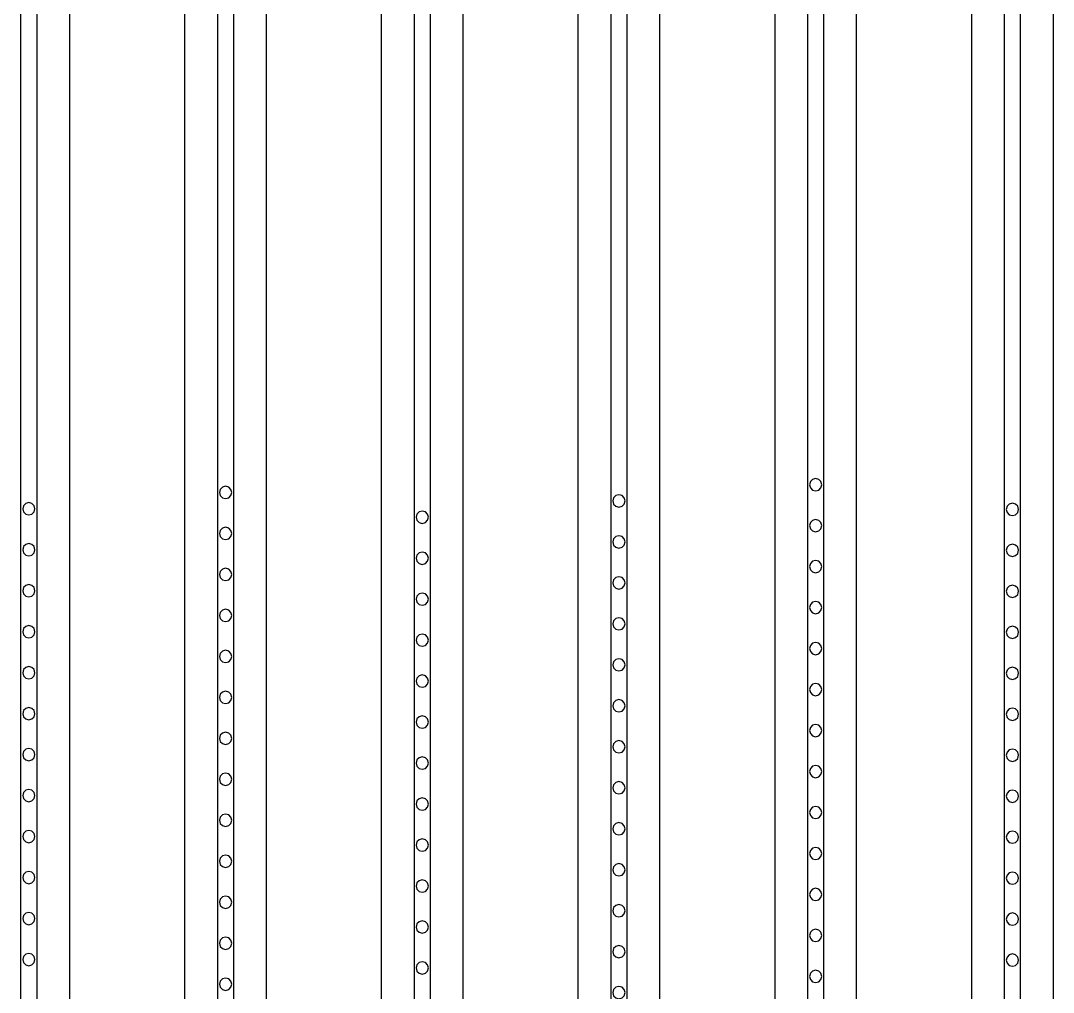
# Model space of a CAD drawing. Header units: metres. Extents: x -1805 to 1655, y -683 to 39617.
# Drawn here: x 124 to 250, y 3985.4 to 4104 of the extents above; entities that cross this region are included whole.
import ezdxf

# ---------------------------------------------------------------- set-up
doc = ezdxf.new("R2010")
doc.units = ezdxf.units.M
for name, color, linetype in [('Etching', 5, 'CONTINUOUS'), ('IONP', 7, 'CONTINUOUS'), ('Metal', 4, 'CONTINUOUS')]:
    doc.layers.add(name, color=color, linetype=linetype)

msp = doc.modelspace()

# ---------------------------------------------------------------- linework, layer by layer
at = {"layer": 'Etching'}
for points in [[(130, 462.09), (130, 9134.24)], [(144, 9134.24), (144, 589.07)], [(154, 589.07), (154, 9134.24)], [(168, 9134.24), (168, 716.05)], [(178, 716.05), (178, 9134.24)], [(192, 9134.24), (192, 843.04)], [(202, 843.04), (202, 9134.24)], [(216, 9134.24), (216, 970.02)], [(226, 970.02), (226, 9134.24)], [(240, 9134.24), (240, 1097.01)], [(250, 1097.01), (250, 9134.24)]]:
    msp.add_lwpolyline(points, dxfattribs=at)
at = {"layer": 'IONP'}
for points in [[(149.75, 4046.43), (149.65, 4046.8), (149.38, 4047.08), (149, 4047.18), (148.62, 4047.08), (148.35, 4046.8), (148.25, 4046.43), (148.35, 4046.05), (148.62, 4045.78), (149, 4045.68), (149.38, 4045.78), (149.65, 4046.05), (149.75, 4046.43)], [(221.75, 4047.38), (221.65, 4047.76), (221.38, 4048.03), (221, 4048.13), (220.62, 4048.03), (220.35, 4047.76), (220.25, 4047.38), (220.35, 4047.01), (220.62, 4046.73), (221, 4046.63), (221.38, 4046.73), (221.65, 4047.01), (221.75, 4047.38)], [(197.75, 4045.4), (197.65, 4045.77), (197.38, 4046.05), (197, 4046.15), (196.62, 4046.05), (196.35, 4045.77), (196.25, 4045.4), (196.35, 4045.02), (196.62, 4044.75), (197, 4044.65), (197.38, 4044.75), (197.65, 4045.02), (197.75, 4045.4)], [(125.75, 4044.44), (125.65, 4044.82), (125.38, 4045.09), (125, 4045.19), (124.62, 4045.09), (124.35, 4044.82), (124.25, 4044.44), (124.35, 4044.07), (124.62, 4043.79), (125, 4043.69), (125.38, 4043.79), (125.65, 4044.07), (125.75, 4044.44)], [(245.75, 4044.37), (245.65, 4044.74), (245.38, 4045.01), (245, 4045.12), (244.62, 4045.01), (244.35, 4044.74), (244.25, 4044.37), (244.35, 4043.99), (244.62, 4043.72), (245, 4043.62), (245.38, 4043.72), (245.65, 4043.99), (245.75, 4044.37)], [(173.75, 4043.41), (173.65, 4043.79), (173.38, 4044.06), (173, 4044.16), (172.62, 4044.06), (172.35, 4043.79), (172.25, 4043.41), (172.35, 4043.04), (172.62, 4042.76), (173, 4042.66), (173.38, 4042.76), (173.65, 4043.04), (173.75, 4043.41)], [(149.75, 4041.43), (149.65, 4041.8), (149.38, 4042.08), (149, 4042.18), (148.62, 4042.08), (148.35, 4041.8), (148.25, 4041.43), (148.35, 4041.05), (148.62, 4040.78), (149, 4040.68), (149.38, 4040.78), (149.65, 4041.05), (149.75, 4041.43)], [(221.75, 4042.38), (221.65, 4042.76), (221.38, 4043.03), (221, 4043.13), (220.62, 4043.03), (220.35, 4042.76), (220.25, 4042.38), (220.35, 4042.01), (220.62, 4041.73), (221, 4041.63), (221.38, 4041.73), (221.65, 4042.01), (221.75, 4042.38)], [(197.75, 4040.4), (197.65, 4040.77), (197.38, 4041.05), (197, 4041.15), (196.62, 4041.05), (196.35, 4040.77), (196.25, 4040.4), (196.35, 4040.02), (196.62, 4039.75), (197, 4039.65), (197.38, 4039.75), (197.65, 4040.02), (197.75, 4040.4)], [(125.75, 4039.44), (125.65, 4039.82), (125.38, 4040.09), (125, 4040.19), (124.62, 4040.09), (124.35, 4039.82), (124.25, 4039.44), (124.35, 4039.07), (124.62, 4038.79), (125, 4038.69), (125.38, 4038.79), (125.65, 4039.07), (125.75, 4039.44)], [(245.75, 4039.37), (245.65, 4039.74), (245.38, 4040.01), (245, 4040.12), (244.62, 4040.01), (244.35, 4039.74), (244.25, 4039.37), (244.35, 4038.99), (244.62, 4038.72), (245, 4038.62), (245.38, 4038.72), (245.65, 4038.99), (245.75, 4039.37)], [(173.75, 4038.41), (173.65, 4038.79), (173.38, 4039.06), (173, 4039.16), (172.62, 4039.06), (172.35, 4038.79), (172.25, 4038.41), (172.35, 4038.04), (172.62, 4037.76), (173, 4037.66), (173.38, 4037.76), (173.65, 4038.04), (173.75, 4038.41)], [(149.75, 4036.43), (149.65, 4036.8), (149.38, 4037.08), (149, 4037.18), (148.62, 4037.08), (148.35, 4036.8), (148.25, 4036.43), (148.35, 4036.05), (148.62, 4035.78), (149, 4035.68), (149.38, 4035.78), (149.65, 4036.05), (149.75, 4036.43)], [(221.75, 4037.38), (221.65, 4037.76), (221.38, 4038.03), (221, 4038.13), (220.62, 4038.03), (220.35, 4037.76), (220.25, 4037.38), (220.35, 4037.01), (220.62, 4036.73), (221, 4036.63), (221.38, 4036.73), (221.65, 4037.01), (221.75, 4037.38)], [(197.75, 4035.4), (197.65, 4035.77), (197.38, 4036.05), (197, 4036.15), (196.62, 4036.05), (196.35, 4035.77), (196.25, 4035.4), (196.35, 4035.02), (196.62, 4034.75), (197, 4034.65), (197.38, 4034.75), (197.65, 4035.02), (197.75, 4035.4)], [(125.75, 4034.44), (125.65, 4034.82), (125.38, 4035.09), (125, 4035.19), (124.62, 4035.09), (124.35, 4034.82), (124.25, 4034.44), (124.35, 4034.07), (124.62, 4033.79), (125, 4033.69), (125.38, 4033.79), (125.65, 4034.07), (125.75, 4034.44)], [(245.75, 4034.37), (245.65, 4034.74), (245.38, 4035.01), (245, 4035.12), (244.62, 4035.01), (244.35, 4034.74), (244.25, 4034.37), (244.35, 4033.99), (244.62, 4033.72), (245, 4033.62), (245.38, 4033.72), (245.65, 4033.99), (245.75, 4034.37)], [(173.75, 4033.41), (173.65, 4033.79), (173.38, 4034.06), (173, 4034.16), (172.62, 4034.06), (172.35, 4033.79), (172.25, 4033.41), (172.35, 4033.04), (172.62, 4032.76), (173, 4032.66), (173.38, 4032.76), (173.65, 4033.04), (173.75, 4033.41)], [(149.75, 4031.43), (149.65, 4031.8), (149.38, 4032.08), (149, 4032.18), (148.62, 4032.08), (148.35, 4031.8), (148.25, 4031.43), (148.35, 4031.05), (148.62, 4030.78), (149, 4030.68), (149.38, 4030.78), (149.65, 4031.05), (149.75, 4031.43)], [(221.75, 4032.38), (221.65, 4032.76), (221.38, 4033.03), (221, 4033.13), (220.62, 4033.03), (220.35, 4032.76), (220.25, 4032.38), (220.35, 4032.01), (220.62, 4031.73), (221, 4031.63), (221.38, 4031.73), (221.65, 4032.01), (221.75, 4032.38)], [(197.75, 4030.4), (197.65, 4030.77), (197.38, 4031.05), (197, 4031.15), (196.62, 4031.05), (196.35, 4030.77), (196.25, 4030.4), (196.35, 4030.02), (196.62, 4029.75), (197, 4029.65), (197.38, 4029.75), (197.65, 4030.02), (197.75, 4030.4)], [(125.75, 4029.44), (125.65, 4029.82), (125.38, 4030.09), (125, 4030.19), (124.62, 4030.09), (124.35, 4029.82), (124.25, 4029.44), (124.35, 4029.07), (124.62, 4028.79), (125, 4028.69), (125.38, 4028.79), (125.65, 4029.07), (125.75, 4029.44)], [(245.75, 4029.37), (245.65, 4029.74), (245.38, 4030.01), (245, 4030.12), (244.62, 4030.01), (244.35, 4029.74), (244.25, 4029.37), (244.35, 4028.99), (244.62, 4028.72), (245, 4028.62), (245.38, 4028.72), (245.65, 4028.99), (245.75, 4029.37)], [(173.75, 4028.41), (173.65, 4028.79), (173.38, 4029.06), (173, 4029.16), (172.62, 4029.06), (172.35, 4028.79), (172.25, 4028.41), (172.35, 4028.04), (172.62, 4027.76), (173, 4027.66), (173.38, 4027.76), (173.65, 4028.04), (173.75, 4028.41)], [(149.75, 4026.43), (149.65, 4026.8), (149.38, 4027.08), (149, 4027.18), (148.62, 4027.08), (148.35, 4026.8), (148.25, 4026.43), (148.35, 4026.05), (148.62, 4025.78), (149, 4025.68), (149.38, 4025.78), (149.65, 4026.05), (149.75, 4026.43)], [(221.75, 4027.38), (221.65, 4027.76), (221.38, 4028.03), (221, 4028.13), (220.62, 4028.03), (220.35, 4027.76), (220.25, 4027.38), (220.35, 4027.01), (220.62, 4026.73), (221, 4026.63), (221.38, 4026.73), (221.65, 4027.01), (221.75, 4027.38)], [(197.75, 4025.4), (197.65, 4025.77), (197.38, 4026.05), (197, 4026.15), (196.62, 4026.05), (196.35, 4025.77), (196.25, 4025.4), (196.35, 4025.02), (196.62, 4024.75), (197, 4024.65), (197.38, 4024.75), (197.65, 4025.02), (197.75, 4025.4)], [(125.75, 4024.44), (125.65, 4024.82), (125.38, 4025.09), (125, 4025.19), (124.62, 4025.09), (124.35, 4024.82), (124.25, 4024.44), (124.35, 4024.07), (124.62, 4023.79), (125, 4023.69), (125.38, 4023.79), (125.65, 4024.07), (125.75, 4024.44)], [(245.75, 4024.37), (245.65, 4024.74), (245.38, 4025.01), (245, 4025.12), (244.62, 4025.01), (244.35, 4024.74), (244.25, 4024.37), (244.35, 4023.99), (244.62, 4023.72), (245, 4023.62), (245.38, 4023.72), (245.65, 4023.99), (245.75, 4024.37)], [(173.75, 4023.41), (173.65, 4023.79), (173.38, 4024.06), (173, 4024.16), (172.62, 4024.06), (172.35, 4023.79), (172.25, 4023.41), (172.35, 4023.04), (172.62, 4022.76), (173, 4022.66), (173.38, 4022.76), (173.65, 4023.04), (173.75, 4023.41)], [(149.75, 4021.43), (149.65, 4021.8), (149.38, 4022.08), (149, 4022.18), (148.62, 4022.08), (148.35, 4021.8), (148.25, 4021.43), (148.35, 4021.05), (148.62, 4020.78), (149, 4020.68), (149.38, 4020.78), (149.65, 4021.05), (149.75, 4021.43)], [(221.75, 4022.38), (221.65, 4022.76), (221.38, 4023.03), (221, 4023.13), (220.62, 4023.03), (220.35, 4022.76), (220.25, 4022.38), (220.35, 4022.01), (220.62, 4021.73), (221, 4021.63), (221.38, 4021.73), (221.65, 4022.01), (221.75, 4022.38)], [(197.75, 4020.4), (197.65, 4020.77), (197.38, 4021.05), (197, 4021.15), (196.62, 4021.05), (196.35, 4020.77), (196.25, 4020.4), (196.35, 4020.02), (196.62, 4019.75), (197, 4019.65), (197.38, 4019.75), (197.65, 4020.02), (197.75, 4020.4)], [(125.75, 4019.44), (125.65, 4019.82), (125.38, 4020.09), (125, 4020.19), (124.62, 4020.09), (124.35, 4019.82), (124.25, 4019.44), (124.35, 4019.07), (124.62, 4018.79), (125, 4018.69), (125.38, 4018.79), (125.65, 4019.07), (125.75, 4019.44)], [(245.75, 4019.37), (245.65, 4019.74), (245.38, 4020.01), (245, 4020.12), (244.62, 4020.01), (244.35, 4019.74), (244.25, 4019.37), (244.35, 4018.99), (244.62, 4018.72), (245, 4018.62), (245.38, 4018.72), (245.65, 4018.99), (245.75, 4019.37)], [(173.75, 4018.41), (173.65, 4018.79), (173.38, 4019.06), (173, 4019.16), (172.62, 4019.06), (172.35, 4018.79), (172.25, 4018.41), (172.35, 4018.04), (172.62, 4017.76), (173, 4017.66), (173.38, 4017.76), (173.65, 4018.04), (173.75, 4018.41)], [(149.75, 4016.43), (149.65, 4016.8), (149.38, 4017.08), (149, 4017.18), (148.62, 4017.08), (148.35, 4016.8), (148.25, 4016.43), (148.35, 4016.05), (148.62, 4015.78), (149, 4015.68), (149.38, 4015.78), (149.65, 4016.05), (149.75, 4016.43)], [(221.75, 4017.38), (221.65, 4017.76), (221.38, 4018.03), (221, 4018.13), (220.62, 4018.03), (220.35, 4017.76), (220.25, 4017.38), (220.35, 4017.01), (220.62, 4016.73), (221, 4016.63), (221.38, 4016.73), (221.65, 4017.01), (221.75, 4017.38)], [(197.75, 4015.4), (197.65, 4015.77), (197.38, 4016.05), (197, 4016.15), (196.62, 4016.05), (196.35, 4015.77), (196.25, 4015.4), (196.35, 4015.02), (196.62, 4014.75), (197, 4014.65), (197.38, 4014.75), (197.65, 4015.02), (197.75, 4015.4)], [(125.75, 4014.44), (125.65, 4014.82), (125.38, 4015.09), (125, 4015.19), (124.62, 4015.09), (124.35, 4014.82), (124.25, 4014.44), (124.35, 4014.07), (124.62, 4013.79), (125, 4013.69), (125.38, 4013.79), (125.65, 4014.07), (125.75, 4014.44)], [(245.75, 4014.37), (245.65, 4014.74), (245.38, 4015.01), (245, 4015.12), (244.62, 4015.01), (244.35, 4014.74), (244.25, 4014.37), (244.35, 4013.99), (244.62, 4013.72), (245, 4013.62), (245.38, 4013.72), (245.65, 4013.99), (245.75, 4014.37)], [(173.75, 4013.41), (173.65, 4013.79), (173.38, 4014.06), (173, 4014.16), (172.62, 4014.06), (172.35, 4013.79), (172.25, 4013.41), (172.35, 4013.04), (172.62, 4012.76), (173, 4012.66), (173.38, 4012.76), (173.65, 4013.04), (173.75, 4013.41)], [(221.75, 4012.38), (221.65, 4012.76), (221.38, 4013.03), (221, 4013.13), (220.62, 4013.03), (220.35, 4012.76), (220.25, 4012.38), (220.35, 4012.01), (220.62, 4011.73), (221, 4011.63), (221.38, 4011.73), (221.65, 4012.01), (221.75, 4012.38)], [(149.75, 4011.43), (149.65, 4011.8), (149.38, 4012.08), (149, 4012.18), (148.62, 4012.08), (148.35, 4011.8), (148.25, 4011.43), (148.35, 4011.05), (148.62, 4010.78), (149, 4010.68), (149.38, 4010.78), (149.65, 4011.05), (149.75, 4011.43)], [(197.75, 4010.4), (197.65, 4010.77), (197.38, 4011.05), (197, 4011.15), (196.62, 4011.05), (196.35, 4010.77), (196.25, 4010.4), (196.35, 4010.02), (196.62, 4009.75), (197, 4009.65), (197.38, 4009.75), (197.65, 4010.02), (197.75, 4010.4)], [(125.75, 4009.44), (125.65, 4009.82), (125.38, 4010.09), (125, 4010.19), (124.62, 4010.09), (124.35, 4009.82), (124.25, 4009.44), (124.35, 4009.07), (124.62, 4008.79), (125, 4008.69), (125.38, 4008.79), (125.65, 4009.07), (125.75, 4009.44)], [(245.75, 4009.37), (245.65, 4009.74), (245.38, 4010.01), (245, 4010.12), (244.62, 4010.01), (244.35, 4009.74), (244.25, 4009.37), (244.35, 4008.99), (244.62, 4008.72), (245, 4008.62), (245.38, 4008.72), (245.65, 4008.99), (245.75, 4009.37)], [(173.75, 4008.41), (173.65, 4008.79), (173.38, 4009.06), (173, 4009.16), (172.62, 4009.06), (172.35, 4008.79), (172.25, 4008.41), (172.35, 4008.04), (172.62, 4007.76), (173, 4007.66), (173.38, 4007.76), (173.65, 4008.04), (173.75, 4008.41)], [(221.75, 4007.38), (221.65, 4007.76), (221.38, 4008.03), (221, 4008.13), (220.62, 4008.03), (220.35, 4007.76), (220.25, 4007.38), (220.35, 4007.01), (220.62, 4006.73), (221, 4006.63), (221.38, 4006.73), (221.65, 4007.01), (221.75, 4007.38)], [(149.75, 4006.43), (149.65, 4006.8), (149.38, 4007.08), (149, 4007.18), (148.62, 4007.08), (148.35, 4006.8), (148.25, 4006.43), (148.35, 4006.05), (148.62, 4005.78), (149, 4005.68), (149.38, 4005.78), (149.65, 4006.05), (149.75, 4006.43)], [(197.75, 4005.4), (197.65, 4005.77), (197.38, 4006.05), (197, 4006.15), (196.62, 4006.05), (196.35, 4005.77), (196.25, 4005.4), (196.35, 4005.02), (196.62, 4004.75), (197, 4004.65), (197.38, 4004.75), (197.65, 4005.02), (197.75, 4005.4)], [(125.75, 4004.44), (125.65, 4004.82), (125.38, 4005.09), (125, 4005.19), (124.62, 4005.09), (124.35, 4004.82), (124.25, 4004.44), (124.35, 4004.07), (124.62, 4003.79), (125, 4003.69), (125.38, 4003.79), (125.65, 4004.07), (125.75, 4004.44)], [(245.75, 4004.37), (245.65, 4004.74), (245.38, 4005.01), (245, 4005.12), (244.62, 4005.01), (244.35, 4004.74), (244.25, 4004.37), (244.35, 4003.99), (244.62, 4003.72), (245, 4003.62), (245.38, 4003.72), (245.65, 4003.99), (245.75, 4004.37)], [(173.75, 4003.41), (173.65, 4003.79), (173.38, 4004.06), (173, 4004.16), (172.62, 4004.06), (172.35, 4003.79), (172.25, 4003.41), (172.35, 4003.04), (172.62, 4002.76), (173, 4002.66), (173.38, 4002.76), (173.65, 4003.04), (173.75, 4003.41)], [(221.75, 4002.38), (221.65, 4002.76), (221.38, 4003.03), (221, 4003.13), (220.62, 4003.03), (220.35, 4002.76), (220.25, 4002.38), (220.35, 4002.01), (220.62, 4001.73), (221, 4001.63), (221.38, 4001.73), (221.65, 4002.01), (221.75, 4002.38)], [(149.75, 4001.43), (149.65, 4001.8), (149.38, 4002.08), (149, 4002.18), (148.62, 4002.08), (148.35, 4001.8), (148.25, 4001.43), (148.35, 4001.05), (148.62, 4000.78), (149, 4000.68), (149.38, 4000.78), (149.65, 4001.05), (149.75, 4001.43)], [(197.75, 4000.4), (197.65, 4000.77), (197.38, 4001.05), (197, 4001.15), (196.62, 4001.05), (196.35, 4000.77), (196.25, 4000.4), (196.35, 4000.02), (196.62, 3999.75), (197, 3999.65), (197.38, 3999.75), (197.65, 4000.02), (197.75, 4000.4)], [(125.75, 3999.44), (125.65, 3999.82), (125.38, 4000.09), (125, 4000.19), (124.62, 4000.09), (124.35, 3999.82), (124.25, 3999.44), (124.35, 3999.07), (124.62, 3998.79), (125, 3998.69), (125.38, 3998.79), (125.65, 3999.07), (125.75, 3999.44)], [(245.75, 3999.37), (245.65, 3999.74), (245.38, 4000.01), (245, 4000.12), (244.62, 4000.01), (244.35, 3999.74), (244.25, 3999.37), (244.35, 3998.99), (244.62, 3998.72), (245, 3998.62), (245.38, 3998.72), (245.65, 3998.99), (245.75, 3999.37)], [(173.75, 3998.41), (173.65, 3998.79), (173.38, 3999.06), (173, 3999.16), (172.62, 3999.06), (172.35, 3998.79), (172.25, 3998.41), (172.35, 3998.04), (172.62, 3997.76), (173, 3997.66), (173.38, 3997.76), (173.65, 3998.04), (173.75, 3998.41)], [(221.75, 3997.38), (221.65, 3997.76), (221.38, 3998.03), (221, 3998.13), (220.62, 3998.03), (220.35, 3997.76), (220.25, 3997.38), (220.35, 3997.01), (220.62, 3996.73), (221, 3996.63), (221.38, 3996.73), (221.65, 3997.01), (221.75, 3997.38)], [(149.75, 3996.43), (149.65, 3996.8), (149.38, 3997.08), (149, 3997.18), (148.62, 3997.08), (148.35, 3996.8), (148.25, 3996.43), (148.35, 3996.05), (148.62, 3995.78), (149, 3995.68), (149.38, 3995.78), (149.65, 3996.05), (149.75, 3996.43)], [(197.75, 3995.4), (197.65, 3995.77), (197.38, 3996.05), (197, 3996.15), (196.62, 3996.05), (196.35, 3995.77), (196.25, 3995.4), (196.35, 3995.02), (196.62, 3994.75), (197, 3994.65), (197.38, 3994.75), (197.65, 3995.02), (197.75, 3995.4)], [(125.75, 3994.44), (125.65, 3994.82), (125.38, 3995.09), (125, 3995.19), (124.62, 3995.09), (124.35, 3994.82), (124.25, 3994.44), (124.35, 3994.07), (124.62, 3993.79), (125, 3993.69), (125.38, 3993.79), (125.65, 3994.07), (125.75, 3994.44)], [(245.75, 3994.37), (245.65, 3994.74), (245.38, 3995.01), (245, 3995.12), (244.62, 3995.01), (244.35, 3994.74), (244.25, 3994.37), (244.35, 3993.99), (244.62, 3993.72), (245, 3993.62), (245.38, 3993.72), (245.65, 3993.99), (245.75, 3994.37)], [(173.75, 3993.41), (173.65, 3993.79), (173.38, 3994.06), (173, 3994.16), (172.62, 3994.06), (172.35, 3993.79), (172.25, 3993.41), (172.35, 3993.04), (172.62, 3992.76), (173, 3992.66), (173.38, 3992.76), (173.65, 3993.04), (173.75, 3993.41)], [(221.75, 3992.38), (221.65, 3992.76), (221.38, 3993.03), (221, 3993.13), (220.62, 3993.03), (220.35, 3992.76), (220.25, 3992.38), (220.35, 3992.01), (220.62, 3991.73), (221, 3991.63), (221.38, 3991.73), (221.65, 3992.01), (221.75, 3992.38)], [(149.75, 3991.43), (149.65, 3991.8), (149.38, 3992.08), (149, 3992.18), (148.62, 3992.08), (148.35, 3991.8), (148.25, 3991.43), (148.35, 3991.05), (148.62, 3990.78), (149, 3990.68), (149.38, 3990.78), (149.65, 3991.05), (149.75, 3991.43)], [(197.75, 3990.4), (197.65, 3990.77), (197.38, 3991.05), (197, 3991.15), (196.62, 3991.05), (196.35, 3990.77), (196.25, 3990.4), (196.35, 3990.02), (196.62, 3989.75), (197, 3989.65), (197.38, 3989.75), (197.65, 3990.02), (197.75, 3990.4)], [(125.75, 3989.44), (125.65, 3989.82), (125.38, 3990.09), (125, 3990.19), (124.62, 3990.09), (124.35, 3989.82), (124.25, 3989.44), (124.35, 3989.07), (124.62, 3988.79), (125, 3988.69), (125.38, 3988.79), (125.65, 3989.07), (125.75, 3989.44)], [(173.75, 3988.41), (173.65, 3988.79), (173.38, 3989.06), (173, 3989.16), (172.62, 3989.06), (172.35, 3988.79), (172.25, 3988.41), (172.35, 3988.04), (172.62, 3987.76), (173, 3987.66), (173.38, 3987.76), (173.65, 3988.04), (173.75, 3988.41)], [(245.75, 3989.37), (245.65, 3989.74), (245.38, 3990.01), (245, 3990.12), (244.62, 3990.01), (244.35, 3989.74), (244.25, 3989.37), (244.35, 3988.99), (244.62, 3988.72), (245, 3988.62), (245.38, 3988.72), (245.65, 3988.99), (245.75, 3989.37)], [(221.75, 3987.38), (221.65, 3987.76), (221.38, 3988.03), (221, 3988.13), (220.62, 3988.03), (220.35, 3987.76), (220.25, 3987.38), (220.35, 3987.01), (220.62, 3986.73), (221, 3986.63), (221.38, 3986.73), (221.65, 3987.01), (221.75, 3987.38)], [(149.75, 3986.43), (149.65, 3986.8), (149.38, 3987.08), (149, 3987.18), (148.62, 3987.08), (148.35, 3986.8), (148.25, 3986.43), (148.35, 3986.05), (148.62, 3985.78), (149, 3985.68), (149.38, 3985.78), (149.65, 3986.05), (149.75, 3986.43)], [(197.75, 3985.4), (197.65, 3985.77), (197.38, 3986.05), (197, 3986.15), (196.62, 3986.05), (196.35, 3985.77), (196.25, 3985.4), (196.35, 3985.02), (196.62, 3984.75), (197, 3984.65), (197.38, 3984.75), (197.65, 3985.02), (197.75, 3985.4)]]:
    msp.add_lwpolyline(points, close=True, dxfattribs=at)
at = {"layer": 'Metal'}
for points in [[(126, 458.27), (126, 9436.51), (124, 9436.51), (124, 9436.51), (124, 458.27)], [(150, 585.26), (150, 9436.51), (148, 9436.51), (148, 9436.51), (148, 585.26)], [(174, 712.24), (174, 9436.51), (172, 9436.51), (172, 9436.51), (172, 712.24)], [(198, 839.23), (198, 9436.51), (196, 9436.51), (196, 9436.51), (196, 839.23)], [(222, 966.21), (222, 9436.51), (220, 9436.51), (220, 9436.51), (220, 966.21)], [(246, 1093.19), (246, 9436.51), (244, 9436.51), (244, 9436.51), (244, 1093.19)]]:
    msp.add_lwpolyline(points, dxfattribs=at)

doc.saveas('drawing.dxf')
